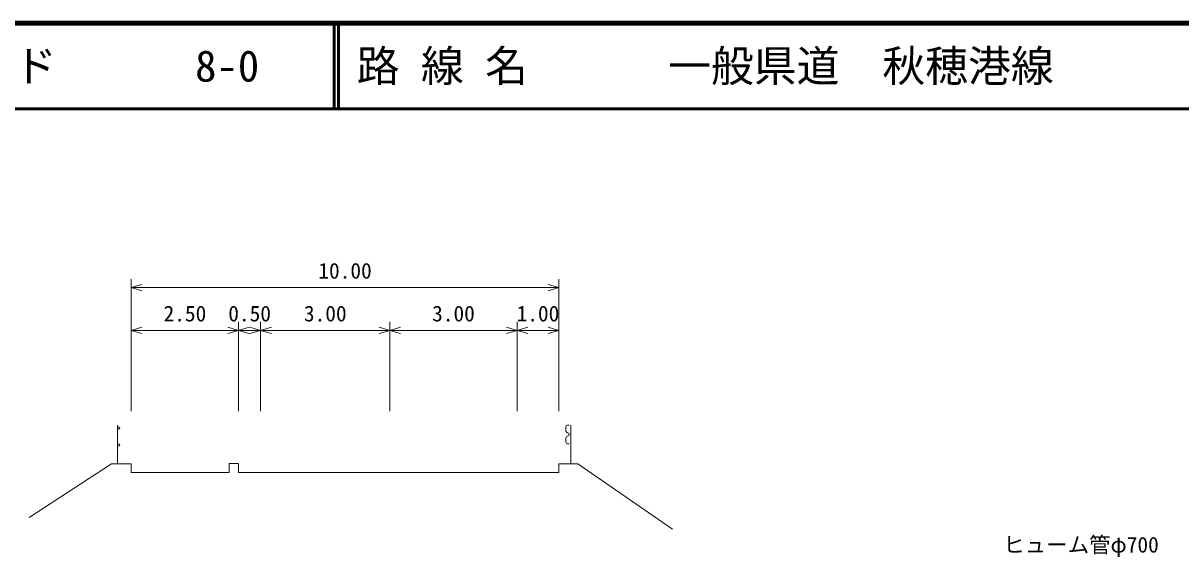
# Model space of a CAD drawing. Units: millimetres, scale not verified. Extents: x 40000 to 680000, y 20000 to 380000.
# Drawn here: x 141452 to 276574, y 317665 to 380000 of the extents above; entities that cross this region are included whole.
import ezdxf
from ezdxf.enums import TextEntityAlignment as Align

# ---------------------------------------------------------------- set-up
doc = ezdxf.new("R2010")
doc.units = ezdxf.units.MM
doc.header["$LTSCALE"] = 1000
for name, color, linetype, lineweight in [('M-BGD', 7, 'Continuous', 13), ('M-STR-HTXT', 7, 'Continuous', 13), ('M-TTL', 2, 'Continuous', 140), ('M-TTL-LINE', 7, 'Continuous', 50)]:
    doc.layers.add(name, color=color, linetype=linetype, lineweight=lineweight)
doc.layers.add('M-TTL-TXT', color=7, linetype='Continuous')
doc.styles.add('ＭＳ ゴシック', font='')
doc.styles.get('ＭＳ ゴシック').set_extended_font_data('MS Gothic')

msp = doc.modelspace()

# ---------------------------------------------------------------- linework, layer by layer
at = {"layer": 'M-BGD'}
for p, q in [((152473, 328549), (152473, 333049)), ((204793, 332864), (204793, 332364)), ((205193, 333064), (204993, 333064)), ((205393, 328564), (205393, 333064)), ((204793, 331564), (204793, 331064)), ((205193, 330864), (204993, 330864))]:
    msp.add_line(p, q, dxfattribs=at)
msp.add_lwpolyline([(142146, 322249), (151754, 328531), (154070, 328531), (154070, 327514), (165511, 327514), (165511, 328567), (166599, 328567), (166599, 327514), (203975, 327514), (203975, 328531), (206204, 328531), (217223, 320916)], dxfattribs=at)
for centre in [(152623, 332724), (152623, 330724)]:
    msp.add_circle(centre, 130, dxfattribs=at)
for centre, start, end in [((204993, 332864), 90, 180), ((204993, 332364), 180, 270), ((204993, 331564), 90, 180), ((204993, 331064), 180, 270), ((204993, 331964), 270, 90)]:
    msp.add_arc(centre, 200, start, end, dxfattribs=at)
at = {"layer": 'M-STR-HTXT'}
for p, q in [((154070, 334663), (154070, 350114)), ((203975, 334663), (203975, 350114)), ((154070, 349114), (155320, 349489)), ((154070, 349114), (203975, 349114)), ((154070, 349114), (155320, 348739)), ((203975, 349114), (202725, 349489)), ((203975, 349114), (202725, 348739)), ((166599, 334663), (166599, 345114)), ((169173, 334663), (169173, 345114)), ((184255, 334663), (184255, 345114)), ((199100, 334663), (199100, 345114)), ((154070, 344114), (155320, 344489)), ((154070, 344114), (166599, 344114)), ((154070, 344114), (155320, 343739)), ((166599, 344114), (165349, 344489)), ((166599, 344114), (165349, 343739)), ((166599, 344114), (167849, 344489)), ((166599, 344114), (169173, 344114)), ((166599, 344114), (167849, 343739)), ((169173, 344114), (167923, 344489)), ((169173, 344114), (167923, 343739)), ((169173, 344114), (170423, 344489)), ((169173, 344114), (184255, 344114)), ((169173, 344114), (170423, 343739)), ((184255, 344114), (183005, 344489)), ((184255, 344114), (183005, 343739)), ((184255, 344114), (185505, 344489)), ((184255, 344114), (199100, 344114)), ((184255, 344114), (185505, 343739)), ((199100, 344114), (197850, 344489)), ((199100, 344114), (197850, 343739)), ((199100, 344114), (200350, 344489)), ((199100, 344114), (203975, 344114)), ((199100, 344114), (200350, 343739)), ((203975, 344114), (202725, 344489)), ((203975, 344114), (202725, 343739))]:
    msp.add_line(p, q, dxfattribs=at)
at = {"layer": 'M-TTL'}
msp.add_line((680000, 380000), (40000, 380000), dxfattribs=at)
at = {"layer": 'M-TTL-LINE'}
for p, q in [((177750, 380000), (177750, 370000)), ((178250, 380000), (178250, 370000)), ((40000, 370000), (680000, 370000))]:
    msp.add_line(p, q, dxfattribs=at)

# ---------------------------------------------------------------- texts
at = {"layer": 'M-STR-HTXT', "style": 'ＭＳ ゴシック'}
for s, p in [('10.00', (179023, 349614)), ('2.50', (160334, 344614)), ('0.50', (167886, 344614)), ('3.00', (176714, 344614)), ('3.00', (191677, 344614)), ('1.00', (201537, 344614))]:
    msp.add_text(s, height=1833, dxfattribs=at).set_placement(p, align=Align.BOTTOM_CENTER)
msp.add_text('ヒューム管φ700', height=1833, dxfattribs=at).set_placement((255863, 317614), align=Align.BOTTOM_LEFT)
at = {"layer": 'M-TTL-TXT', "style": 'ＭＳ ゴシック'}
for s, p in [('図面コード', (120380, 375000)), ('路 線 名', (180380, 375000)), ('一般県道\u3000秋穂港線', (216734, 375000)), ('8-0', (161521, 375000))]:
    msp.add_text(s, height=3666, dxfattribs=at).set_placement(p, align=Align.MIDDLE_LEFT)

doc.saveas('drawing.dxf')
